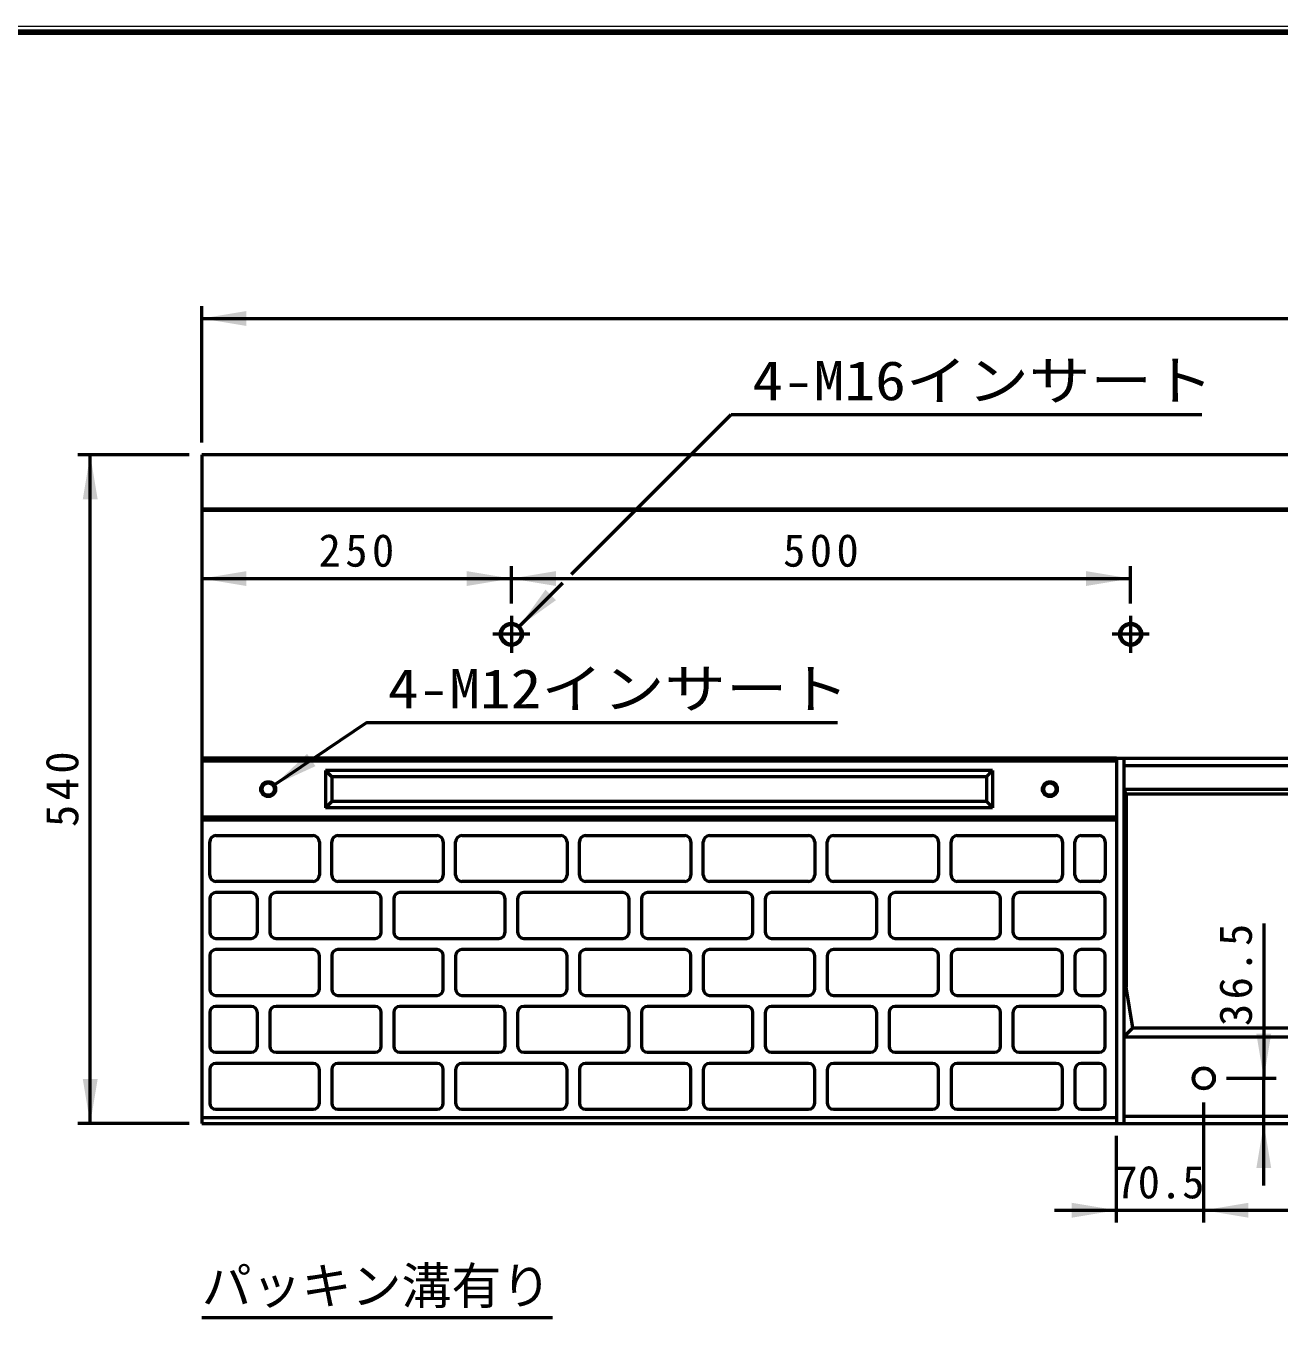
# Model space of a CAD drawing. Units: millimetres, scale not verified. Extents: x 100 to 4105, y 100 to 2870.
# Drawn here: x 1792 to 2805, y 1819 to 2870 of the extents above; entities that cross this region are included whole.
import ezdxf
from ezdxf.enums import TextEntityAlignment as Align

# ---------------------------------------------------------------- set-up
doc = ezdxf.new("R2010")
doc.units = ezdxf.units.MM
doc.header["$LTSCALE"] = 5
doc.linetypes.add('USER2', pattern=[13.4, 10, -1.2, 1, -1.2])
doc.layers.add('V-nasSTD', color=7, linetype='Continuous', lineweight=35)
doc.styles.add('ＭＳ ゴシック', font='')
doc.styles.get('ＭＳ ゴシック').set_extended_font_data('MS Gothic')

msp = doc.modelspace()

# ---------------------------------------------------------------- hatches: boundary and pattern name
at = {"layer": 'V-nasSTD'}
for points in [[(1970.168, 2639.887), (1934.168, 2633.887), (1970.168, 2627.887)], [(1850.168, 2487.887), (1844.168, 2523.887), (1838.168, 2487.887)], [(1970.168, 2429.887), (1934.168, 2423.887), (1970.168, 2417.887)], [(2148.168, 2417.887), (2184.168, 2423.887), (2148.168, 2429.887)], [(2220.168, 2429.887), (2184.168, 2423.887), (2220.168, 2417.887)], [(2648.168, 2417.887), (2684.168, 2423.887), (2648.168, 2429.887)], [(2211.745, 2414.949), (2190.531, 2385.251), (2220.23, 2406.464)], [(2026.02, 2272.445), (2022.659, 2277.415), (2019.298, 2282.385), (1992.838, 2257.248)], [(2785.668, 2056.387), (2791.668, 2020.387), (2797.668, 2056.387)], [(1838.168, 2019.887), (1844.168, 1983.887), (1850.168, 2019.887)], [(2785.668, 1947.887), (2791.668, 1983.887), (2797.668, 1947.887)], [(2636.668, 1907.887), (2672.668, 1913.887), (2636.668, 1919.887)], [(2779.168, 1919.887), (2743.168, 1913.887), (2779.168, 1907.887)]]:
    msp.add_hatch(color=256, dxfattribs=at).paths.add_polyline_path(points)

# ---------------------------------------------------------------- linework, layer by layer
at = {"layer": 'V-nasSTD', "lineweight": 100}
msp.add_line((4100, 2865), (105, 2865), dxfattribs=at)
at = {"layer": 'V-nasSTD', "lineweight": 50}
for p, q in [((1934.168, 2533.887), (1934.168, 2643.887)), ((1934.168, 2633.887), (3934.168, 2633.887)), ((2232.703, 2427.422), (2361.646, 2556.365)), ((2361.646, 2556.365), (2741.646, 2556.365)), ((1924.168, 2523.887), (1834.168, 2523.887)), ((1844.168, 1983.887), (1844.168, 2523.887)), ((1934.168, 2523.887), (1934.168, 1983.887)), ((3934.168, 2523.887), (1934.168, 2523.887)), ((2934.168, 2479.887), (1934.168, 2479.887)), ((2934.168, 2478.887), (1934.168, 2478.887)), ((2184.168, 2403.887), (2184.168, 2433.887)), ((2684.168, 2403.887), (2684.168, 2433.887)), ((1934.168, 2423.887), (2184.168, 2423.887)), ((2184.168, 2423.887), (2684.168, 2423.887)), ((2190.531, 2385.251), (2225.632, 2420.351)), ((2067.39, 2307.665), (1992.838, 2257.248)), ((2067.39, 2307.665), (2447.39, 2307.665)), ((2672.668, 2278.887), (1934.168, 2278.887)), ((2672.668, 2276.387), (1934.168, 2276.387)), ((2672.668, 2278.887), (2672.668, 1983.887)), ((2672.668, 2278.887), (2678.668, 2278.887)), ((2678.668, 2278.887), (2678.668, 1983.887)), ((2678.668, 2278.887), (3189.668, 2278.887)), ((2678.668, 2272.887), (3189.668, 2272.887)), ((2572.668, 2268.887), (2034.168, 2268.887)), ((2034.168, 2268.887), (2034.168, 2238.887)), ((2039.168, 2263.887), (2034.168, 2268.887)), ((2567.668, 2263.887), (2039.168, 2263.887)), ((2039.168, 2263.887), (2039.168, 2243.887)), ((2567.668, 2263.887), (2572.668, 2268.887)), ((2567.668, 2263.887), (2567.668, 2243.887)), ((2572.668, 2268.887), (2572.668, 2238.887)), ((2678.668, 2253.887), (3189.668, 2253.887)), ((2680.417, 2249.987), (2678.668, 2253.887)), ((2680.417, 2249.987), (3187.918, 2249.987)), ((2680.417, 2249.987), (2680.417, 2093.887)), ((2039.168, 2243.887), (2034.168, 2238.887)), ((2567.668, 2243.887), (2039.168, 2243.887)), ((2567.668, 2243.887), (2572.668, 2238.887)), ((2672.668, 2231.387), (1934.168, 2231.387)), ((2672.668, 2228.887), (1934.168, 2228.887)), ((2572.668, 2238.887), (2034.168, 2238.887)), ((1940.668, 2184.387), (1940.668, 2211.387)), ((1945.668, 2216.387), (2024.168, 2216.387)), ((2029.168, 2211.387), (2029.168, 2184.387)), ((2039.168, 2184.387), (2039.168, 2211.387)), ((2044.168, 2216.387), (2124.168, 2216.387)), ((2129.168, 2211.387), (2129.168, 2184.387)), ((2139.168, 2184.387), (2139.168, 2211.387)), ((2144.168, 2216.387), (2224.168, 2216.387)), ((2229.168, 2211.387), (2229.168, 2184.387)), ((2239.168, 2184.387), (2239.168, 2211.387)), ((2244.168, 2216.387), (2324.168, 2216.387)), ((2329.168, 2211.387), (2329.168, 2184.387)), ((2339.168, 2184.387), (2339.168, 2211.387)), ((2344.168, 2216.387), (2424.168, 2216.387)), ((2429.168, 2211.387), (2429.168, 2184.387)), ((2439.168, 2184.387), (2439.168, 2211.387)), ((2444.168, 2216.387), (2524.168, 2216.387)), ((2529.168, 2211.387), (2529.168, 2184.387)), ((2539.168, 2184.387), (2539.168, 2211.387)), ((2544.168, 2216.387), (2624.168, 2216.387)), ((2629.168, 2211.387), (2629.168, 2184.387)), ((2639.168, 2184.387), (2639.168, 2211.387)), ((2644.168, 2216.387), (2658.668, 2216.387)), ((2663.668, 2211.387), (2663.668, 2184.387)), ((2024.168, 2179.387), (1945.668, 2179.387)), ((2124.168, 2179.387), (2044.168, 2179.387)), ((2224.168, 2179.387), (2144.168, 2179.387)), ((2324.168, 2179.387), (2244.168, 2179.387)), ((2424.168, 2179.387), (2344.168, 2179.387)), ((2524.168, 2179.387), (2444.168, 2179.387)), ((2624.168, 2179.387), (2544.168, 2179.387)), ((2658.668, 2179.387), (2644.168, 2179.387)), ((1940.668, 2165.387), (1940.668, 2138.387)), ((1974.168, 2170.387), (1945.668, 2170.387)), ((1979.168, 2138.387), (1979.168, 2165.387)), ((1989.168, 2165.387), (1989.168, 2138.387)), ((2074.168, 2170.387), (1994.168, 2170.387)), ((2079.168, 2138.387), (2079.168, 2165.387)), ((2089.168, 2165.387), (2089.168, 2138.387)), ((2174.168, 2170.387), (2094.168, 2170.387)), ((2179.168, 2138.387), (2179.168, 2165.387)), ((2189.168, 2165.387), (2189.168, 2138.387)), ((2274.168, 2170.387), (2194.168, 2170.387)), ((2279.168, 2138.387), (2279.168, 2165.387)), ((2289.168, 2165.387), (2289.168, 2138.387)), ((2374.168, 2170.387), (2294.168, 2170.387)), ((2379.168, 2138.387), (2379.168, 2165.387)), ((2389.168, 2165.387), (2389.168, 2138.387)), ((2474.168, 2170.387), (2394.168, 2170.387)), ((2479.168, 2138.387), (2479.168, 2165.387)), ((2489.168, 2165.387), (2489.168, 2138.387)), ((2574.168, 2170.387), (2494.168, 2170.387)), ((2579.168, 2138.387), (2579.168, 2165.387)), ((2589.168, 2165.387), (2589.168, 2138.387)), ((2658.668, 2170.387), (2594.168, 2170.387)), ((2663.668, 2138.387), (2663.668, 2165.387)), ((2791.668, 2145.387), (2791.668, 2020.387)), ((1945.668, 2133.387), (1974.168, 2133.387)), ((2024.168, 2124.387), (1945.668, 2124.387)), ((1994.168, 2133.387), (2074.168, 2133.387)), ((2124.168, 2124.387), (2044.168, 2124.387)), ((2094.168, 2133.387), (2174.168, 2133.387)), ((2224.168, 2124.387), (2144.168, 2124.387)), ((2194.168, 2133.387), (2274.168, 2133.387)), ((2324.168, 2124.387), (2244.168, 2124.387)), ((2294.168, 2133.387), (2374.168, 2133.387)), ((2424.168, 2124.387), (2344.168, 2124.387)), ((2394.168, 2133.387), (2474.168, 2133.387)), ((2524.168, 2124.387), (2444.168, 2124.387)), ((2494.168, 2133.387), (2574.168, 2133.387)), ((2624.168, 2124.387), (2544.168, 2124.387)), ((2594.168, 2133.387), (2658.668, 2133.387)), ((2658.668, 2124.387), (2644.168, 2124.387)), ((1940.668, 2119.387), (1940.668, 2092.387)), ((2029.168, 2092.387), (2029.168, 2119.387)), ((2039.168, 2119.387), (2039.168, 2092.387)), ((2129.168, 2092.387), (2129.168, 2119.387)), ((2139.168, 2119.387), (2139.168, 2092.387)), ((2229.168, 2092.387), (2229.168, 2119.387)), ((2239.168, 2119.387), (2239.168, 2092.387)), ((2329.168, 2092.387), (2329.168, 2119.387)), ((2339.168, 2119.387), (2339.168, 2092.387)), ((2429.168, 2092.387), (2429.168, 2119.387)), ((2439.168, 2119.387), (2439.168, 2092.387)), ((2529.168, 2092.387), (2529.168, 2119.387)), ((2539.168, 2119.387), (2539.168, 2092.387)), ((2629.168, 2092.387), (2629.168, 2119.387)), ((2639.168, 2119.387), (2639.168, 2092.387)), ((2663.668, 2092.387), (2663.668, 2119.387)), ((2685.855, 2061.057), (2680.417, 2093.887)), ((1945.668, 2087.387), (2024.168, 2087.387)), ((2044.168, 2087.387), (2124.168, 2087.387)), ((2144.168, 2087.387), (2224.168, 2087.387)), ((2244.168, 2087.387), (2324.168, 2087.387)), ((2344.168, 2087.387), (2424.168, 2087.387)), ((2444.168, 2087.387), (2524.168, 2087.387)), ((2544.168, 2087.387), (2624.168, 2087.387)), ((2644.168, 2087.387), (2658.668, 2087.387)), ((1940.668, 2073.387), (1940.668, 2046.387)), ((1974.168, 2078.387), (1945.668, 2078.387)), ((1979.168, 2046.387), (1979.168, 2073.387)), ((1989.168, 2073.387), (1989.168, 2046.387)), ((2074.168, 2078.387), (1994.168, 2078.387)), ((2079.168, 2046.387), (2079.168, 2073.387)), ((2089.168, 2073.387), (2089.168, 2046.387)), ((2174.168, 2078.387), (2094.168, 2078.387)), ((2179.168, 2046.387), (2179.168, 2073.387)), ((2189.168, 2073.387), (2189.168, 2046.387)), ((2274.168, 2078.387), (2194.168, 2078.387)), ((2279.168, 2046.387), (2279.168, 2073.387)), ((2289.168, 2073.387), (2289.168, 2046.387)), ((2374.168, 2078.387), (2294.168, 2078.387)), ((2379.168, 2046.387), (2379.168, 2073.387)), ((2389.168, 2073.387), (2389.168, 2046.387)), ((2474.168, 2078.387), (2394.168, 2078.387)), ((2479.168, 2046.387), (2479.168, 2073.387)), ((2489.168, 2073.387), (2489.168, 2046.387)), ((2574.168, 2078.387), (2494.168, 2078.387)), ((2579.168, 2046.387), (2579.168, 2073.387)), ((2589.168, 2073.387), (2589.168, 2046.387)), ((2658.668, 2078.387), (2594.168, 2078.387)), ((2663.668, 2046.387), (2663.668, 2073.387)), ((2685.855, 2061.057), (2678.668, 2053.887)), ((2685.855, 2061.057), (3182.48, 2061.057)), ((2678.668, 2053.887), (3189.668, 2053.887)), ((1945.668, 2041.387), (1974.168, 2041.387)), ((1994.168, 2041.387), (2074.168, 2041.387)), ((2094.168, 2041.387), (2174.168, 2041.387)), ((2194.168, 2041.387), (2274.168, 2041.387)), ((2294.168, 2041.387), (2374.168, 2041.387)), ((2394.168, 2041.387), (2474.168, 2041.387)), ((2494.168, 2041.387), (2574.168, 2041.387)), ((2594.168, 2041.387), (2658.668, 2041.387)), ((2024.168, 2032.387), (1945.668, 2032.387)), ((2124.168, 2032.387), (2044.168, 2032.387)), ((2224.168, 2032.387), (2144.168, 2032.387)), ((2324.168, 2032.387), (2244.168, 2032.387)), ((2424.168, 2032.387), (2344.168, 2032.387)), ((2524.168, 2032.387), (2444.168, 2032.387)), ((2624.168, 2032.387), (2544.168, 2032.387)), ((2658.668, 2032.387), (2644.168, 2032.387)), ((1940.668, 2027.387), (1940.668, 2000.387)), ((2029.168, 2000.387), (2029.168, 2027.387)), ((2039.168, 2027.387), (2039.168, 2000.387)), ((2129.168, 2000.387), (2129.168, 2027.387)), ((2139.168, 2027.387), (2139.168, 2000.387)), ((2229.168, 2000.387), (2229.168, 2027.387)), ((2239.168, 2027.387), (2239.168, 2000.387)), ((2329.168, 2000.387), (2329.168, 2027.387)), ((2339.168, 2027.387), (2339.168, 2000.387)), ((2429.168, 2000.387), (2429.168, 2027.387)), ((2439.168, 2027.387), (2439.168, 2000.387)), ((2529.168, 2000.387), (2529.168, 2027.387)), ((2539.168, 2027.387), (2539.168, 2000.387)), ((2629.168, 2000.387), (2629.168, 2027.387)), ((2639.168, 2027.387), (2639.168, 2000.387)), ((2663.668, 2000.387), (2663.668, 2027.387)), ((2801.668, 2020.387), (2761.668, 2020.387)), ((2791.668, 1983.887), (2791.668, 2020.387)), ((2743.168, 1903.887), (2743.168, 2000.887)), ((1934.168, 1988.887), (2672.668, 1988.887)), ((1945.668, 1995.387), (2024.168, 1995.387)), ((2044.168, 1995.387), (2124.168, 1995.387)), ((2144.168, 1995.387), (2224.168, 1995.387)), ((2244.168, 1995.387), (2324.168, 1995.387)), ((2344.168, 1995.387), (2424.168, 1995.387)), ((2444.168, 1995.387), (2524.168, 1995.387)), ((2544.168, 1995.387), (2624.168, 1995.387)), ((2644.168, 1995.387), (2658.668, 1995.387)), ((2678.668, 1989.887), (3189.668, 1989.887)), ((1924.168, 1983.887), (1834.168, 1983.887)), ((1934.168, 1983.887), (2672.668, 1983.887)), ((2672.668, 1983.887), (2678.668, 1983.887)), ((2672.668, 1983.887), (2678.668, 1983.887)), ((2678.668, 1983.887), (3189.668, 1983.887)), ((2791.668, 1933.887), (2791.668, 1983.887)), ((2672.668, 1903.887), (2672.668, 1973.887)), ((2622.668, 1913.887), (2672.668, 1913.887)), ((2672.668, 1913.887), (2743.168, 1913.887)), ((2743.168, 1913.887), (3125.168, 1913.887)), ((1934.168, 1827.327), (2217.375, 1827.327))]:
    msp.add_line(p, q, dxfattribs=at)
at = {"layer": 'V-nasSTD', "linetype": 'USER2', "lineweight": 50}
for p, q in [((2184.168, 2393.887), (2184.168, 2363.887)), ((2684.168, 2393.887), (2684.168, 2363.887)), ((2199.168, 2378.887), (2169.168, 2378.887)), ((2699.168, 2378.887), (2669.168, 2378.887))]:
    msp.add_line(p, q, dxfattribs=at)
at = {"layer": 'V-nasSTD', "lineweight": 13}
msp.add_lwpolyline([(100, 100), (100, 2870), (4105, 2870), (4105, 100)], close=True, dxfattribs=at)
at = {"layer": 'V-nasSTD', "lineweight": 50}
for centre, radius in [((2184.168, 2378.887), 9), ((2184.168, 2378.887), 8), ((2684.168, 2378.887), 9), ((2684.168, 2378.887), 8), ((1987.868, 2253.887), 6), ((1987.868, 2253.887), 5), ((2618.968, 2253.887), 6), ((2618.968, 2253.887), 5), ((2743.168, 2020.387), 8.5), ((2743.168, 2020.387), 8)]:
    msp.add_circle(centre, radius, dxfattribs=at)
for centre, start, end in [((1945.668, 2211.387), 90, 180), ((2024.168, 2211.387), 0, 90), ((2044.168, 2211.387), 90, 180), ((2124.168, 2211.387), 0, 90), ((2144.168, 2211.387), 90, 180), ((2224.168, 2211.387), 0, 90), ((2244.168, 2211.387), 90, 180), ((2324.168, 2211.387), 0, 90), ((2344.168, 2211.387), 90, 180), ((2424.168, 2211.387), 0, 90), ((2444.168, 2211.387), 90, 180), ((2524.168, 2211.387), 0, 90), ((2544.168, 2211.387), 90, 180), ((2624.168, 2211.387), 0, 90), ((2644.168, 2211.387), 90, 180), ((2658.668, 2211.387), 0, 90), ((1945.668, 2184.387), 180, 270), ((2024.168, 2184.387), 270, 0), ((2044.168, 2184.387), 180, 270), ((2124.168, 2184.387), 270, 0), ((2144.168, 2184.387), 180, 270), ((2224.168, 2184.387), 270, 0), ((2244.168, 2184.387), 180, 270), ((2324.168, 2184.387), 270, 0), ((2344.168, 2184.387), 180, 270), ((2424.168, 2184.387), 270, 0), ((2444.168, 2184.387), 180, 270), ((2524.168, 2184.387), 270, 0), ((2544.168, 2184.387), 180, 270), ((2624.168, 2184.387), 270, 0), ((2644.168, 2184.387), 180, 270), ((2658.668, 2184.387), 270, 0), ((1945.668, 2165.387), 90, 180), ((1974.168, 2165.387), 0, 90), ((1994.168, 2165.387), 90, 180), ((2074.168, 2165.387), 0, 90), ((2094.168, 2165.387), 90, 180), ((2174.168, 2165.387), 0, 90), ((2194.168, 2165.387), 90, 180), ((2274.168, 2165.387), 0, 90), ((2294.168, 2165.387), 90, 180), ((2374.168, 2165.387), 0, 90), ((2394.168, 2165.387), 90, 180), ((2474.168, 2165.387), 0, 90), ((2494.168, 2165.387), 90, 180), ((2574.168, 2165.387), 0, 90), ((2594.168, 2165.387), 90, 180), ((2658.668, 2165.387), 0, 90), ((1945.668, 2138.387), 180, 270), ((1974.168, 2138.387), 270, 0), ((1994.168, 2138.387), 180, 270), ((2074.168, 2138.387), 270, 0), ((2094.168, 2138.387), 180, 270), ((2174.168, 2138.387), 270, 0), ((2194.168, 2138.387), 180, 270), ((2274.168, 2138.387), 270, 0), ((2294.168, 2138.387), 180, 270), ((2374.168, 2138.387), 270, 0), ((2394.168, 2138.387), 180, 270), ((2474.168, 2138.387), 270, 0), ((2494.168, 2138.387), 180, 270), ((2574.168, 2138.387), 270, 0), ((2594.168, 2138.387), 180, 270), ((2658.668, 2138.387), 270, 0), ((1945.668, 2119.387), 90, 180), ((2024.168, 2119.387), 0, 90), ((2044.168, 2119.387), 90, 180), ((2124.168, 2119.387), 0, 90), ((2144.168, 2119.387), 90, 180), ((2224.168, 2119.387), 0, 90), ((2244.168, 2119.387), 90, 180), ((2324.168, 2119.387), 0, 90), ((2344.168, 2119.387), 90, 180), ((2424.168, 2119.387), 0, 90), ((2444.168, 2119.387), 90, 180), ((2524.168, 2119.387), 0, 90), ((2544.168, 2119.387), 90, 180), ((2624.168, 2119.387), 0, 90), ((2644.168, 2119.387), 90, 180), ((2658.668, 2119.387), 0, 90), ((1945.668, 2092.387), 180, 270), ((2024.168, 2092.387), 270, 0), ((2044.168, 2092.387), 180, 270), ((2124.168, 2092.387), 270, 0), ((2144.168, 2092.387), 180, 270), ((2224.168, 2092.387), 270, 0), ((2244.168, 2092.387), 180, 270), ((2324.168, 2092.387), 270, 0), ((2344.168, 2092.387), 180, 270), ((2424.168, 2092.387), 270, 0), ((2444.168, 2092.387), 180, 270), ((2524.168, 2092.387), 270, 0), ((2544.168, 2092.387), 180, 270), ((2624.168, 2092.387), 270, 0), ((2644.168, 2092.387), 180, 270), ((2658.668, 2092.387), 270, 0), ((1945.668, 2073.387), 90, 180), ((1974.168, 2073.387), 0, 90), ((1994.168, 2073.387), 90, 180), ((2074.168, 2073.387), 0, 90), ((2094.168, 2073.387), 90, 180), ((2174.168, 2073.387), 0, 90), ((2194.168, 2073.387), 90, 180), ((2274.168, 2073.387), 0, 90), ((2294.168, 2073.387), 90, 180), ((2374.168, 2073.387), 0, 90), ((2394.168, 2073.387), 90, 180), ((2474.168, 2073.387), 0, 90), ((2494.168, 2073.387), 90, 180), ((2574.168, 2073.387), 0, 90), ((2594.168, 2073.387), 90, 180), ((2658.668, 2073.387), 0, 90), ((1945.668, 2046.387), 180, 270), ((1974.168, 2046.387), 270, 0), ((1994.168, 2046.387), 180, 270), ((2074.168, 2046.387), 270, 0), ((2094.168, 2046.387), 180, 270), ((2174.168, 2046.387), 270, 0), ((2194.168, 2046.387), 180, 270), ((2274.168, 2046.387), 270, 0), ((2294.168, 2046.387), 180, 270), ((2374.168, 2046.387), 270, 0), ((2394.168, 2046.387), 180, 270), ((2474.168, 2046.387), 270, 0), ((2494.168, 2046.387), 180, 270), ((2574.168, 2046.387), 270, 0), ((2594.168, 2046.387), 180, 270), ((2658.668, 2046.387), 270, 0), ((1945.668, 2027.387), 90, 180), ((2024.168, 2027.387), 0, 90), ((2044.168, 2027.387), 90, 180), ((2124.168, 2027.387), 0, 90), ((2144.168, 2027.387), 90, 180), ((2224.168, 2027.387), 0, 90), ((2244.168, 2027.387), 90, 180), ((2324.168, 2027.387), 0, 90), ((2344.168, 2027.387), 90, 180), ((2424.168, 2027.387), 0, 90), ((2444.168, 2027.387), 90, 180), ((2524.168, 2027.387), 0, 90), ((2544.168, 2027.387), 90, 180), ((2624.168, 2027.387), 0, 90), ((2644.168, 2027.387), 90, 180), ((2658.668, 2027.387), 0, 90), ((1945.668, 2000.387), 180, 270), ((2024.168, 2000.387), 270, 0), ((2044.168, 2000.387), 180, 270), ((2124.168, 2000.387), 270, 0), ((2144.168, 2000.387), 180, 270), ((2224.168, 2000.387), 270, 0), ((2244.168, 2000.387), 180, 270), ((2324.168, 2000.387), 270, 0), ((2344.168, 2000.387), 180, 270), ((2424.168, 2000.387), 270, 0), ((2444.168, 2000.387), 180, 270), ((2524.168, 2000.387), 270, 0), ((2544.168, 2000.387), 180, 270), ((2624.168, 2000.387), 270, 0), ((2644.168, 2000.387), 180, 270), ((2658.668, 2000.387), 270, 0)]:
    msp.add_arc(centre, 5, start, end, dxfattribs=at)

# ---------------------------------------------------------------- texts
at = {"layer": 'V-nasSTD', "style": 'ＭＳ ゴシック', "width": 1.15}
for s, p in [('4-M16インサート', (2378.766, 2599.565)), ('4-M12インサート', (2084.51, 2350.865))]:
    msp.add_text(s, height=31.67, dxfattribs=at).set_placement(p, align=Align.TOP_LEFT)
at = {"layer": 'V-nasSTD', "style": 'ＭＳ ゴシック'}
for s, height, p in [('70.5', 26.39, (2671.918, 1949.887)), ('パッキン溝有り', 29.56, (1934.168, 1867.647))]:
    msp.add_text(s, height=height, dxfattribs=at).set_placement(p, align=Align.TOP_LEFT)
at = {"layer": 'V-nasSTD', "char_height": 26.39, "attachment_point": 1, "style": 'ＭＳ ゴシック'}
for s, insert in [('\\T1.2;250', (2028.568, 2459.887)), ('\\T1.2;500', (2403.568, 2459.887))]:
    msp.add_mtext(s, dxfattribs=dict(at, insert=insert))
at = {"layer": 'V-nasSTD', "char_height": 26.39, "attachment_point": 1, "rotation": 90, "style": 'ＭＳ ゴシック'}
for s, insert in [('\\T1.2;540', (1808.168, 2223.287)), ('\\T1.2;36.5', (2755.668, 2062.587))]:
    msp.add_mtext(s, dxfattribs=dict(at, insert=insert))

doc.saveas('drawing.dxf')
